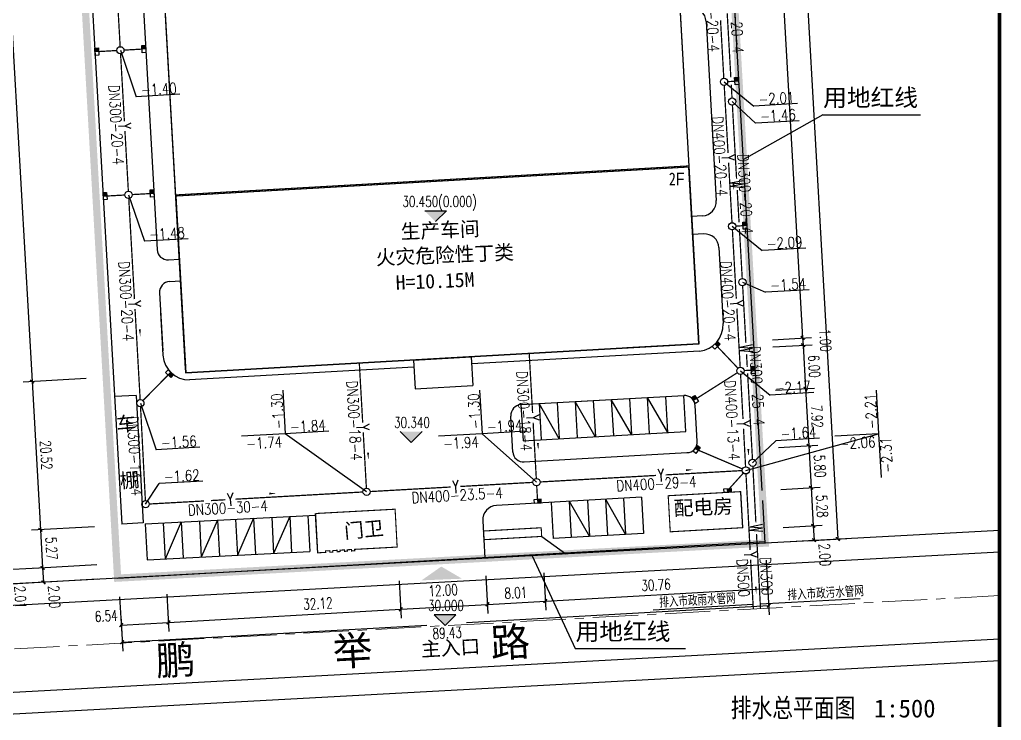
# Model space of a CAD drawing. Header units: millimetres. Extents: x 53009415 to 54059915, y 20499171 to 20796171.
# Drawn here: x 53709595 to 53845165, y 20547790 to 20644646 of the extents above; entities that cross this region are included whole.
import ezdxf

# ---------------------------------------------------------------- set-up
doc = ezdxf.new("R2010")
doc.units = ezdxf.units.MM
doc.header["$LTSCALE"] = 1000
doc.linetypes.add('CENTER', pattern=[2, 1.25, -0.25, 0.25, -0.25])
doc.linetypes.add('DASH', pattern=[0.35, 0.25, -0.1])
for name, color, linetype in [('0－指标', 7, 'Continuous'), ('B', 7, 'Continuous'), ('DIM_ELEV', 3, 'Continuous'), ('DIM_SYMB', 3, 'Continuous'), ('DIM_雨水', 3, 'Continuous'), ('KZD', 1, 'Continuous'), ('PIPE-污水', 2, 'Continuous'), ('PIPE-雨水', 4, 'Continuous'), ('PUB_DIM', 3, 'Continuous'), ('PUB_TEXT', 7, 'Continuous'), ('RD-侧石线', 5, 'Continuous'), ('ROAD', 2, 'Continuous'), ('TEXT_污水', 7, 'Continuous'), ('TEXT_雨水', 7, 'Continuous'), ('TWT_TEXT', 7, 'Continuous'), ('TWT_雨水口', 4, 'Continuous'), ('WELL_污水', 2, 'Continuous'), ('WELL_雨水', 4, 'Continuous'), ('建筑', 41, 'Continuous'), ('玻璃', 4, 'Continuous')]:
    doc.layers.add(name, color=color, linetype=linetype)
for name, color, linetype, lineweight in [('AXIS', 2, 'CENTER', 0), ('PUB_TITLE', 7, 'Continuous', 20), ('已设计道路边线', 4, 'Continuous', 50)]:
    doc.layers.add(name, color=color, linetype=linetype, lineweight=lineweight)
doc.styles.add('-黑体', font='simhei.ttf', dxfattribs={"width": 0.8})
doc.styles.add('_HZTXT', font='txt.shx', dxfattribs={"width": 0.8, "bigfont": 'hztxt.shx'})
doc.styles.add('_TCH_DIM', font='SIMPLEX', dxfattribs={"bigfont": 'GBCBIG'})
doc.styles.add('_TCH_DIM_T3', font='SIMPLEX', dxfattribs={"width": 0.705882, "bigfont": 'GBCBIG'})
doc.styles.add('_TWT_PIPETEXT', font='SIMPLEX', dxfattribs={"width": 0.8, "height": 3.5, "bigfont": 'HZTXT'})
doc.styles.add('黑体', font='simhei.ttf')
doc.dimstyles.new('_TCH_ARCH&&500', dxfattribs={"dimtxt": 1487.5, "dimasz": 500, "dimexe": 1250, "dimexo": 1500, "dimgap": 631.25, "dimtad": 1, "dimlfac": 0.001, "dimzin": 0, "dimdsep": 46, "dimtxsty": '_TCH_DIM_T3', "dimblk": 'ARCHTICK', "dimcen": 0.09, "dimclrt": 7, "dimazin": 2, "dimtfac": 1, "dimtix": 1, "dimtmove": 2, "dimatfit": 3, "dimfxl": 0, "dimtolj": 1, "dimtzin": 0, "dimarcsym": 0})

# ---------------------------------------------------------------- blocks, each defined once
blk = doc.blocks.new('_ArchTick')
at = {"color": 0, "linetype": 'ByBlock', "const_width": 0.4}
blk.add_lwpolyline([(-0.5, -0.5), (0.5, 0.5)], dxfattribs=at)
blk = doc.blocks.new('*D17')
at = {"layer": 'Defpoints', "color": 0, "transparency": 16777216}
for p in [(53812748, 20568767), (53723464, 20563713), (53813038, 20563643)]:
    blk.add_point(p, dxfattribs=at)
at = {"layer": 'PUB_DIM', "color": 0, "lineweight": -2, "transparency": 16777216}
for p, q in [((53812833, 20567269), (53813109, 20562395)), ((53813038, 20563643), (53771294, 20561280)), ((53723549, 20562215), (53723825, 20557341)), ((53723754, 20558589), (53765840, 20560971))]:
    blk.add_line(p, q, dxfattribs=at)
at = {"layer": 'PUB_DIM', "color": 0, "lineweight": -2, "transparency": 16777216, "xscale": 500, "yscale": 500, "zscale": 500}
for p, rotation in [((53813038, 20563643), 3.23970016386196), ((53723754, 20558589), 183.239700163862)]:
    blk.add_blockref('_ArchTick', p, dxfattribs=dict(at, rotation=rotation))
at = {"layer": 'PUB_DIM', "color": 7, "transparency": 16777216, "insert": (53768638, 20559873), "char_height": 1487.5, "attachment_point": 5, "rotation": 3.2397, "style": '_TCH_DIM_T3'}
blk.add_mtext('\\A1;89.43', dxfattribs=at)
blk = doc.blocks.new('*D18')
at = {"layer": 'Defpoints', "color": 0, "transparency": 16777216}
for p in [(53723313, 20566381), (53729839, 20566750), (53730145, 20561332)]:
    blk.add_point(p, dxfattribs=at)
at = {"layer": 'PUB_DIM', "color": 0, "lineweight": -2, "transparency": 16777216}
for p, q in [((53723398, 20564883), (53723691, 20559715)), ((53729923, 20565253), (53730216, 20560084)), ((53723620, 20560963), (53730145, 20561332))]:
    blk.add_line(p, q, dxfattribs=at)
at = {"layer": 'PUB_DIM', "color": 0, "lineweight": -2, "transparency": 16777216, "xscale": 500, "yscale": 500, "zscale": 500}
for p, rotation in [((53723620, 20560963), 183.239700163843), ((53730145, 20561332), 3.239700163842966)]:
    blk.add_blockref('_ArchTick', p, dxfattribs=dict(at, rotation=rotation))
at = {"layer": 'PUB_DIM', "color": 7, "transparency": 16777216, "insert": (53721545, 20562223), "char_height": 1487.5, "attachment_point": 5, "rotation": 3.2397, "style": '_TCH_DIM_T3'}
blk.add_mtext('\\A1;6.54', dxfattribs=at)
blk = doc.blocks.new('*D19')
at = {"layer": 'Defpoints', "color": 0, "transparency": 16777216}
for p in [(53761908, 20568565), (53729839, 20566750), (53762214, 20563148)]:
    blk.add_point(p, dxfattribs=at)
at = {"layer": 'PUB_DIM', "color": 0, "lineweight": -2, "transparency": 16777216}
for p, q in [((53761992, 20567068), (53762285, 20561900)), ((53729923, 20565253), (53730216, 20560084)), ((53730145, 20561332), (53762214, 20563148))]:
    blk.add_line(p, q, dxfattribs=at)
at = {"layer": 'PUB_DIM', "color": 0, "lineweight": -2, "transparency": 16777216, "xscale": 500, "yscale": 500, "zscale": 500}
for p, rotation in [((53762214, 20563148), 3.239700163851681), ((53730145, 20561332), 183.2397001638517)]:
    blk.add_blockref('_ArchTick', p, dxfattribs=dict(at, rotation=rotation))
at = {"layer": 'PUB_DIM', "color": 7, "transparency": 16777216, "insert": (53750789, 20563936), "char_height": 1487.5, "attachment_point": 5, "rotation": 3.2397, "style": '_TCH_DIM_T3'}
blk.add_mtext('\\A1;32.12', dxfattribs=at)
blk = doc.blocks.new('*D20')
at = {"layer": 'Defpoints', "color": 0, "transparency": 16777216}
for p in [(53773891, 20569244), (53761908, 20568565), (53774198, 20563826)]:
    blk.add_point(p, dxfattribs=at)
at = {"layer": 'PUB_DIM', "color": 0, "lineweight": -2, "transparency": 16777216}
for p, q in [((53773976, 20567746), (53774269, 20562578)), ((53761992, 20567068), (53762285, 20561900)), ((53762214, 20563148), (53774198, 20563826))]:
    blk.add_line(p, q, dxfattribs=at)
at = {"layer": 'PUB_DIM', "color": 0, "lineweight": -2, "transparency": 16777216, "xscale": 500, "yscale": 500, "zscale": 500}
for p, rotation in [((53762214, 20563148), 183.2397001638552), ((53774198, 20563826), 3.239700163855153)]:
    blk.add_blockref('_ArchTick', p, dxfattribs=dict(at, rotation=rotation))
at = {"layer": 'PUB_DIM', "color": 7, "transparency": 16777216, "insert": (53768077, 20565767), "char_height": 1487.5, "attachment_point": 5, "rotation": 3.2397, "style": '_TCH_DIM_T3'}
blk.add_mtext('\\A1;12.00', dxfattribs=at)
blk = doc.blocks.new('*D21')
at = {"layer": 'Defpoints', "color": 0, "transparency": 16777216}
for p in [(53773891, 20569244), (53781886, 20569696), (53782193, 20564279)]:
    blk.add_point(p, dxfattribs=at)
at = {"layer": 'PUB_DIM', "color": 0, "lineweight": -2, "transparency": 16777216}
for p, q in [((53773976, 20567746), (53774269, 20562578)), ((53781971, 20568199), (53782264, 20563031)), ((53774198, 20563826), (53782193, 20564279))]:
    blk.add_line(p, q, dxfattribs=at)
at = {"layer": 'PUB_DIM', "color": 0, "lineweight": -2, "transparency": 16777216, "xscale": 500, "yscale": 500, "zscale": 500}
for p, rotation in [((53774198, 20563826), 183.2397001638425), ((53782193, 20564279), 3.23970016384252)]:
    blk.add_blockref('_ArchTick', p, dxfattribs=dict(at, rotation=rotation))
at = {"layer": 'PUB_DIM', "color": 7, "transparency": 16777216, "insert": (53778118, 20565425), "char_height": 1487.5, "attachment_point": 5, "rotation": 3.2397, "style": '_TCH_DIM_T3'}
blk.add_mtext('\\A1;8.01', dxfattribs=at)
blk = doc.blocks.new('*D22')
at = {"layer": 'Defpoints', "color": 0, "transparency": 16777216}
for p in [(53812597, 20571435), (53781886, 20569696), (53812904, 20566017)]:
    blk.add_point(p, dxfattribs=at)
at = {"layer": 'PUB_DIM', "color": 0, "lineweight": -2, "transparency": 16777216}
for p, q in [((53812682, 20569937), (53812974, 20564769)), ((53781971, 20568199), (53782264, 20563031)), ((53782193, 20564279), (53812904, 20566017))]:
    blk.add_line(p, q, dxfattribs=at)
at = {"layer": 'PUB_DIM', "color": 0, "lineweight": -2, "transparency": 16777216, "xscale": 500, "yscale": 500, "zscale": 500}
for p, rotation in [((53812904, 20566017), 3.23970016384981), ((53782193, 20564279), 183.2397001638498)]:
    blk.add_blockref('_ArchTick', p, dxfattribs=dict(at, rotation=rotation))
at = {"layer": 'PUB_DIM', "color": 7, "transparency": 16777216, "insert": (53797471, 20566521), "char_height": 1487.5, "attachment_point": 5, "rotation": 3.2397, "style": '_TCH_DIM_T3'}
blk.add_mtext('\\A1;30.76', dxfattribs=at)
blk = doc.blocks.new('*D23')
at = {"layer": 'Defpoints', "color": 0, "transparency": 16777216}
for p in [(53813530, 20574363), (53813643, 20572369), (53819303, 20572690)]:
    blk.add_point(p, dxfattribs=at)
at = {"layer": 'PUB_DIM', "color": 0, "lineweight": -2, "transparency": 16777216}
for p, q in [((53815027, 20574448), (53820438, 20574754)), ((53819190, 20574683), (53819303, 20572690)), ((53815140, 20572454), (53820551, 20572761))]:
    blk.add_line(p, q, dxfattribs=at)
at = {"layer": 'PUB_DIM', "color": 0, "lineweight": -2, "transparency": 16777216, "xscale": 500, "yscale": 500, "zscale": 500}
for p, rotation in [((53819190, 20574683), 93.24025854259537), ((53819303, 20572690), 273.2402585425954)]:
    blk.add_blockref('_ArchTick', p, dxfattribs=dict(at, rotation=rotation))
at = {"layer": 'PUB_DIM', "color": 7, "transparency": 16777216, "insert": (53820794, 20570671), "char_height": 1487.5, "attachment_point": 5, "rotation": 273.24026, "style": '_TCH_DIM_T3'}
blk.add_mtext('\\A1;2.00', dxfattribs=at)
blk = doc.blocks.new('*D24')
at = {"layer": 'Defpoints', "color": 0, "transparency": 16777216}
for p in [(53813231, 20579637), (53813530, 20574363), (53819190, 20574683)]:
    blk.add_point(p, dxfattribs=at)
at = {"layer": 'PUB_DIM', "color": 0, "lineweight": -2, "transparency": 16777216}
for p, q in [((53814729, 20579722), (53820139, 20580028)), ((53818891, 20579957), (53819190, 20574683)), ((53815027, 20574448), (53820438, 20574754))]:
    blk.add_line(p, q, dxfattribs=at)
at = {"layer": 'PUB_DIM', "color": 0, "lineweight": -2, "transparency": 16777216, "xscale": 500, "yscale": 500, "zscale": 500}
for p, rotation in [((53818891, 20579957), 93.24025854260911), ((53819190, 20574683), 273.2402585426091)]:
    blk.add_blockref('_ArchTick', p, dxfattribs=dict(at, rotation=rotation))
at = {"layer": 'PUB_DIM', "color": 7, "transparency": 16777216, "insert": (53820413, 20577398), "char_height": 1487.5, "attachment_point": 5, "rotation": 273.24026, "style": '_TCH_DIM_T3'}
blk.add_mtext('\\A1;5.28', dxfattribs=at)
blk = doc.blocks.new('*D25')
at = {"layer": 'Defpoints', "color": 0, "transparency": 16777216}
for p in [(53812903, 20585428), (53813231, 20579637), (53818891, 20579957)]:
    blk.add_point(p, dxfattribs=at)
at = {"layer": 'PUB_DIM', "color": 0, "lineweight": -2, "transparency": 16777216}
for p, q in [((53814401, 20585513), (53819811, 20585819)), ((53818563, 20585748), (53818891, 20579957)), ((53814729, 20579722), (53820139, 20580028))]:
    blk.add_line(p, q, dxfattribs=at)
at = {"layer": 'PUB_DIM', "color": 0, "lineweight": -2, "transparency": 16777216, "xscale": 500, "yscale": 500, "zscale": 500}
for p, rotation in [((53818563, 20585748), 93.24025854260641), ((53818891, 20579957), 273.2402585426064)]:
    blk.add_blockref('_ArchTick', p, dxfattribs=dict(at, rotation=rotation))
at = {"layer": 'PUB_DIM', "color": 7, "transparency": 16777216, "insert": (53820100, 20582931), "char_height": 1487.5, "attachment_point": 5, "rotation": 273.24026, "style": '_TCH_DIM_T3'}
blk.add_mtext('\\A1;5.80', dxfattribs=at)
blk = doc.blocks.new('*D26')
at = {"layer": 'Defpoints', "color": 0, "transparency": 16777216}
for p in [(53812456, 20593335), (53812903, 20585428), (53818563, 20585748)]:
    blk.add_point(p, dxfattribs=at)
at = {"layer": 'PUB_DIM', "color": 0, "lineweight": -2, "transparency": 16777216}
for p, q in [((53813953, 20593419), (53819364, 20593726)), ((53818116, 20593655), (53818563, 20585748)), ((53814401, 20585513), (53819811, 20585819))]:
    blk.add_line(p, q, dxfattribs=at)
at = {"layer": 'PUB_DIM', "color": 0, "lineweight": -2, "transparency": 16777216, "xscale": 500, "yscale": 500, "zscale": 500}
for p, rotation in [((53818116, 20593655), 93.24025854260513), ((53818563, 20585748), 273.2402585426051)]:
    blk.add_blockref('_ArchTick', p, dxfattribs=dict(at, rotation=rotation))
at = {"layer": 'PUB_DIM', "color": 7, "transparency": 16777216, "insert": (53819712, 20589779), "char_height": 1487.5, "attachment_point": 5, "rotation": 273.24026, "style": '_TCH_DIM_T3'}
blk.add_mtext('\\A1;7.92', dxfattribs=at)
blk = doc.blocks.new('*D27')
at = {"layer": 'Defpoints', "color": 0, "transparency": 16777216}
for p in [(53812117, 20599322), (53812456, 20593335), (53818116, 20593655)]:
    blk.add_point(p, dxfattribs=at)
at = {"layer": 'PUB_DIM', "color": 0, "lineweight": -2, "transparency": 16777216}
for p, q in [((53813614, 20599407), (53819025, 20599713)), ((53817777, 20599642), (53818116, 20593655)), ((53813953, 20593419), (53819364, 20593726))]:
    blk.add_line(p, q, dxfattribs=at)
at = {"layer": 'PUB_DIM', "color": 0, "lineweight": -2, "transparency": 16777216, "xscale": 500, "yscale": 500, "zscale": 500}
for p, rotation in [((53817777, 20599642), 93.24025854257326), ((53818116, 20593655), 273.2402585425733)]:
    blk.add_blockref('_ArchTick', p, dxfattribs=dict(at, rotation=rotation))
at = {"layer": 'PUB_DIM', "color": 7, "transparency": 16777216, "insert": (53819319, 20596726), "char_height": 1487.5, "attachment_point": 5, "rotation": 273.24026, "style": '_TCH_DIM_T3'}
blk.add_mtext('\\A1;6.00', dxfattribs=at)
blk = doc.blocks.new('*D28')
at = {"layer": 'Defpoints', "color": 0, "transparency": 16777216}
for p in [(53812060, 20600320), (53812117, 20599322), (53817777, 20599642)]:
    blk.add_point(p, dxfattribs=at)
at = {"layer": 'PUB_DIM', "color": 0, "lineweight": -2, "transparency": 16777216}
for p, q in [((53813558, 20600405), (53818968, 20600711)), ((53817720, 20600641), (53817692, 20601140)), ((53817720, 20600641), (53817777, 20599642)), ((53813614, 20599407), (53819025, 20599713)), ((53817777, 20599642), (53817805, 20599143))]:
    blk.add_line(p, q, dxfattribs=at)
at = {"layer": 'PUB_DIM', "color": 0, "lineweight": -2, "transparency": 16777216, "xscale": 500, "yscale": 500, "zscale": 500}
for p, rotation in [((53817720, 20600641), 273.2402585426219), ((53817777, 20599642), 93.24025854262186)]:
    blk.add_blockref('_ArchTick', p, dxfattribs=dict(at, rotation=rotation))
at = {"layer": 'PUB_DIM', "color": 7, "transparency": 16777216, "insert": (53820869, 20600318), "char_height": 1487.5, "attachment_point": 5, "rotation": 273.24026, "style": '_TCH_DIM_T3'}
blk.add_mtext('\\A1;1.00', dxfattribs=at)
blk = doc.blocks.new('*D29')
at = {"layer": 'Defpoints', "color": 0, "transparency": 16777216}
for p in [(53804131, 20740376), (53812060, 20600320), (53817720, 20600641)]:
    blk.add_point(p, dxfattribs=at)
at = {"layer": 'PUB_DIM', "color": 0, "lineweight": -2, "transparency": 16777216}
for p, q in [((53805629, 20740461), (53811039, 20740767)), ((53809791, 20740696), (53817720, 20600641)), ((53813558, 20600405), (53818968, 20600711))]:
    blk.add_line(p, q, dxfattribs=at)
at = {"layer": 'PUB_DIM', "color": 0, "lineweight": -2, "transparency": 16777216, "xscale": 500, "yscale": 500, "zscale": 500}
for p, rotation in [((53809791, 20740696), 93.2402585425965), ((53817720, 20600641), 273.2402585425965)]:
    blk.add_blockref('_ArchTick', p, dxfattribs=dict(at, rotation=rotation))
at = {"layer": 'PUB_DIM', "color": 7, "transparency": 16777216, "insert": (53815129, 20670746), "char_height": 1487.5, "attachment_point": 5, "rotation": 273.24026, "style": '_TCH_DIM_T3'}
blk.add_mtext('\\A1;140.28', dxfattribs=at)
blk = doc.blocks.new('*D40')
at = {"layer": 'Defpoints', "color": 0, "transparency": 16777216}
for p in [(53712355, 20735181), (53711314, 20594618), (53720283, 20595125)]:
    blk.add_point(p, dxfattribs=at)
at = {"layer": 'PUB_DIM', "color": 0, "lineweight": -2, "transparency": 16777216}
for p, q in [((53710858, 20735096), (53702138, 20734603)), ((53703386, 20734673), (53711314, 20594618)), ((53718786, 20595040), (53710066, 20594547))]:
    blk.add_line(p, q, dxfattribs=at)
at = {"layer": 'PUB_DIM', "color": 0, "lineweight": -2, "transparency": 16777216, "xscale": 500, "yscale": 500, "zscale": 500}
for p, rotation in [((53703386, 20734673), 93.23975521763379), ((53711314, 20594618), 273.2397552176338)]:
    blk.add_blockref('_ArchTick', p, dxfattribs=dict(at, rotation=rotation))
at = {"layer": 'PUB_DIM', "color": 7, "transparency": 16777216, "insert": (53708723, 20664723), "char_height": 1487.5, "attachment_point": 5, "rotation": 273.23976, "style": '_TCH_DIM_T3'}
blk.add_mtext('\\A1;140.28', dxfattribs=at)
blk = doc.blocks.new('*D41')
at = {"layer": 'Defpoints', "color": 0, "transparency": 16777216}
for p in [(53720283, 20595125), (53721443, 20574642), (53712474, 20574135)]:
    blk.add_point(p, dxfattribs=at)
at = {"layer": 'PUB_DIM', "color": 0, "lineweight": -2, "transparency": 16777216}
for p, q in [((53718786, 20595040), (53710066, 20594547)), ((53711314, 20594618), (53712474, 20574135)), ((53719945, 20574557), (53711226, 20574064))]:
    blk.add_line(p, q, dxfattribs=at)
at = {"layer": 'PUB_DIM', "color": 0, "lineweight": -2, "transparency": 16777216, "xscale": 500, "yscale": 500, "zscale": 500}
for p, rotation in [((53711314, 20594618), 93.23975521762621), ((53712474, 20574135), 273.2397552176262)]:
    blk.add_blockref('_ArchTick', p, dxfattribs=dict(at, rotation=rotation))
at = {"layer": 'PUB_DIM', "color": 7, "transparency": 16777216, "insert": (53713267, 20584454), "char_height": 1487.5, "attachment_point": 5, "rotation": 273.23976, "style": '_TCH_DIM_T3'}
blk.add_mtext('\\A1;20.52', dxfattribs=at)
blk = doc.blocks.new('*D42')
at = {"layer": 'Defpoints', "color": 0, "transparency": 16777216}
for p in [(53721443, 20574642), (53712772, 20568870), (53721741, 20569377)]:
    blk.add_point(p, dxfattribs=at)
at = {"layer": 'PUB_DIM', "color": 0, "lineweight": -2, "transparency": 16777216}
for p, q in [((53719945, 20574557), (53711226, 20574064)), ((53712474, 20574135), (53712772, 20568870)), ((53720243, 20569293), (53711524, 20568799))]:
    blk.add_line(p, q, dxfattribs=at)
at = {"layer": 'PUB_DIM', "color": 0, "lineweight": -2, "transparency": 16777216, "xscale": 500, "yscale": 500, "zscale": 500}
for p, rotation in [((53712474, 20574135), 93.23975521766373), ((53712772, 20568870), 273.2397552176637)]:
    blk.add_blockref('_ArchTick', p, dxfattribs=dict(at, rotation=rotation))
at = {"layer": 'PUB_DIM', "color": 7, "transparency": 16777216, "insert": (53713996, 20571580), "char_height": 1487.5, "attachment_point": 5, "rotation": 273.23976, "style": '_TCH_DIM_T3'}
blk.add_mtext('\\A1;5.27', dxfattribs=at)
blk = doc.blocks.new('*D43')
at = {"layer": 'Defpoints', "color": 0, "transparency": 16777216}
for p in [(53721741, 20569377), (53712885, 20566873), (53721854, 20567380)]:
    blk.add_point(p, dxfattribs=at)
at = {"layer": 'PUB_DIM', "color": 0, "lineweight": -2, "transparency": 16777216}
for p, q in [((53720243, 20569293), (53711524, 20568799)), ((53712772, 20568870), (53712885, 20566873)), ((53720356, 20567296), (53711637, 20566802))]:
    blk.add_line(p, q, dxfattribs=at)
at = {"layer": 'PUB_DIM', "color": 0, "lineweight": -2, "transparency": 16777216, "xscale": 500, "yscale": 500, "zscale": 500}
for p, rotation in [((53712772, 20568870), 93.23975521759658), ((53712885, 20566873), 273.2397552175966)]:
    blk.add_blockref('_ArchTick', p, dxfattribs=dict(at, rotation=rotation))
at = {"layer": 'PUB_DIM', "color": 7, "transparency": 16777216, "insert": (53714376, 20564854), "char_height": 1487.5, "attachment_point": 5, "rotation": 273.23976, "style": '_TCH_DIM_T3'}
blk.add_mtext('\\A1;2.00', dxfattribs=at)
blk = doc.blocks.new('*D44')
at = {"layer": 'Defpoints', "color": 0, "transparency": 16777216}
for p in [(53807046, 20747293), (53822580, 20572860), (53816938, 20572541)]:
    blk.add_point(p, dxfattribs=at)
at = {"layer": 'PUB_DIM', "color": 0, "lineweight": -2, "transparency": 16777216}
for p, q in [((53808544, 20747377), (53813937, 20747683)), ((53812689, 20747612), (53822580, 20572860)), ((53818436, 20572626), (53823828, 20572931))]:
    blk.add_line(p, q, dxfattribs=at)
at = {"layer": 'PUB_DIM', "color": 0, "lineweight": -2, "transparency": 16777216, "xscale": 500, "yscale": 500, "zscale": 500}
for p, rotation in [((53812689, 20747612), 93.2397001638341), ((53822580, 20572860), 273.2397001638341)]:
    blk.add_blockref('_ArchTick', p, dxfattribs=dict(at, rotation=rotation))
at = {"layer": 'PUB_DIM', "color": 7, "transparency": 16777216, "insert": (53819007, 20660314), "char_height": 1487.5, "attachment_point": 5, "rotation": 273.2397, "style": '_TCH_DIM_T3'}
blk.add_mtext('\\A1;175.03', dxfattribs=at)
blk = doc.blocks.new('*D45')
at = {"layer": 'Defpoints', "color": 0, "transparency": 16777216}
for p in [(53703942, 20741564), (53713714, 20568923), (53708114, 20568606)]:
    blk.add_point(p, dxfattribs=at)
at = {"layer": 'PUB_DIM', "color": 0, "lineweight": -2, "transparency": 16777216}
for p, q in [((53702444, 20741479), (53697094, 20741176)), ((53698342, 20741247), (53708114, 20568606)), ((53712216, 20568838), (53706866, 20568535))]:
    blk.add_line(p, q, dxfattribs=at)
at = {"layer": 'PUB_DIM', "color": 0, "lineweight": -2, "transparency": 16777216, "xscale": 500, "yscale": 500, "zscale": 500}
for p, rotation in [((53698342, 20741247), 93.239755217612), ((53708114, 20568606), 273.239755217612)]:
    blk.add_blockref('_ArchTick', p, dxfattribs=dict(at, rotation=rotation))
at = {"layer": 'PUB_DIM', "color": 7, "transparency": 16777216, "insert": (53704601, 20655004), "char_height": 1487.5, "attachment_point": 5, "rotation": 273.23976, "style": '_TCH_DIM_T3'}
blk.add_mtext('\\A1;172.92', dxfattribs=at)
blk = doc.blocks.new('*D46')
at = {"layer": 'Defpoints', "color": 0, "transparency": 16777216}
for p in [(53713714, 20568923), (53708227, 20566604), (53713827, 20566921)]:
    blk.add_point(p, dxfattribs=at)
at = {"layer": 'PUB_DIM', "color": 0, "lineweight": -2, "transparency": 16777216}
for p, q in [((53712216, 20568838), (53706866, 20568535)), ((53708114, 20568606), (53708227, 20566604)), ((53712330, 20566836), (53706979, 20566533))]:
    blk.add_line(p, q, dxfattribs=at)
at = {"layer": 'PUB_DIM', "color": 0, "lineweight": -2, "transparency": 16777216, "xscale": 500, "yscale": 500, "zscale": 500}
for p, rotation in [((53708114, 20568606), 93.23975521770568), ((53708227, 20566604), 273.2397552177056)]:
    blk.add_blockref('_ArchTick', p, dxfattribs=dict(at, rotation=rotation))
at = {"layer": 'PUB_DIM', "color": 7, "transparency": 16777216, "insert": (53709706, 20564810), "char_height": 1487.5, "attachment_point": 5, "rotation": 273.23976, "style": '_TCH_DIM_T3'}
blk.add_mtext('\\A1;2.01', dxfattribs=at)
blk = doc.blocks.new('$TwtSys$00000187')
blk.add_circle((0, 0, 0), 0.5)
blk = doc.blocks.new('$TwtSys$00000424')
for p, q in [((-500, 250), (500, 250)), ((-500, -250), (-500, 250)), ((0, -250), (0, 250)), ((500, 250), (500, -250)), ((500, -250), (-500, -250))]:
    blk.add_line(p, q)
blk.add_solid([(0, 250), (500, 250), (0, -250), (500, -250)])

msp = doc.modelspace()

# ---------------------------------------------------------------- hatches: boundary and pattern name
at = {"layer": 'DIM_ELEV'}
for points in [[(53767030.712, 20616727.144), (53765530.712, 20618227.144), (53768530.712, 20618227.144)], [(53763666.709, 20586197.003), (53765166.709, 20587697.003), (53762166.709, 20587697.003)], [(53768353.318, 20560887.149), (53769853.318, 20562387.149), (53766853.318, 20562387.149)]]:
    msp.add_hatch(color=256, dxfattribs=at).paths.add_polyline_path(points)
at = {"layer": '玻璃'}
msp.add_hatch(color=256, dxfattribs=at).paths.add_polyline_path([(53765092.42, 20567142.864), (53770696.844, 20567369.624), (53767821.943, 20569052.763)])

# ---------------------------------------------------------------- linework, layer by layer
for p, q in [((53723505.917, 20640400.626), (53725694.382, 20633981.807)), ((53806865.373, 20636043.671), (53810982.923, 20632694.649)), ((53731724.205, 20634323.124), (53725694.382, 20633981.807)), ((53807996.432, 20633317.07), (53811202.377, 20630326.986)), ((53817012.747, 20633035.965), (53810982.923, 20632694.649)), ((53820500.281, 20631502.919), (53809546.131, 20625331.357)), ((53820500.281, 20631502.919), (53834010.149, 20631502.919)), ((53817232.2, 20630668.302), (53811202.377, 20630326.986)), ((53724636.202, 20620432.59), (53726824.667, 20614013.771)), ((53807995.658, 20616075.635), (53812113.209, 20612726.613)), ((53732854.49, 20614355.088), (53726824.667, 20614013.771)), ((53818143.032, 20613067.93), (53812113.209, 20612726.613)), ((53809409.289, 20608357.025), (53812615.233, 20606966.941)), ((53818645.057, 20607308.258), (53812615.233, 20606966.941)), ((53803407.025, 20599830.437), (53803124.905, 20604814.468)), ((53803407.025, 20599830.437), (53793423.007, 20599265.294)), ((53763980.138, 20597598.689), (53771967.353, 20598050.803)), ((53763980.138, 20597598.689), (53764206.195, 20593605.081)), ((53771967.353, 20598050.803), (53772193.41, 20594057.196)), ((53809125.944, 20596107.599), (53813243.494, 20592758.577)), ((53745938.683, 20593429.823), (53746280, 20587400)), ((53764206.195, 20593605.081), (53772193.41, 20594057.196)), ((53773108.683, 20593429.823), (53773450, 20587400)), ((53827878.683, 20593429.823), (53828220, 20587400)), ((53819273.317, 20593099.894), (53813243.494, 20592758.577)), ((53726266.959, 20591623.038), (53728455.424, 20585204.22)), ((53752309.823, 20587741.317), (53746280, 20587400)), ((53779479.823, 20587741.317), (53773450, 20587400)), ((53746280, 20587400), (53740250.177, 20587058.683)), ((53757508.991, 20579387.454), (53746280, 20587400)), ((53773450, 20587400), (53767420.177, 20587058.683)), ((53780971.43, 20580715.539), (53773450, 20587400)), ((53809870.826, 20582344.78), (53828220, 20587400)), ((53810815.362, 20583396.613), (53814021.306, 20586446.529)), ((53820051.129, 20586787.846), (53814021.306, 20586446.529)), ((53828220, 20587400), (53822190.177, 20587058.683)), ((53828220, 20587400), (53828561.317, 20581370.177)), ((53734485.248, 20585545.536), (53728455.424, 20585204.22)), ((53726987.471, 20577670.872), (53728860, 20580520)), ((53734889.823, 20580861.317), (53728860, 20580520)), ((53812548.342, 20572292.28), (53812216.081, 20578162.239)), ((53723127.918, 20567452.595), (53812535.825, 20572513.42)), ((53780376.469, 20570551.048), (53786312.238, 20557714.127)), ((53786312.238, 20557714.127), (53801531.106, 20557714.127))]:
    msp.add_line(p, q)
at = {"const_width": 150, "flags": 128}
msp.add_lwpolyline([(53800816.18, 20689837.868), (53798320.176, 20689696.582), (53795479.203, 20739886.24), (53724612.644, 20735874.858), (53732540.466, 20595819.054), (53803407.025, 20599830.437), (53798768.899, 20681769.272), (53801264.903, 20681910.558)], close=True, dxfattribs=at)
msp.add_lwpolyline([(53799156.899, 20578840.062), (53799439.019, 20573856.031), (53809423.037, 20574421.174), (53809140.917, 20579405.205), (53799156.899, 20578840.062)], dxfattribs=at)
at = {"layer": 'AXIS', "color": 4, "linetype": 'CENTER', "ltscale": 5}
msp.add_lwpolyline([(53844915.383, 20565030.903), (53644915.383, 20554206.341)], dxfattribs=at)
at = {"layer": 'DIM_ELEV'}
for p, q in [((53765530.712, 20618227.144), (53768530.712, 20618227.144)), ((53767030.712, 20616727.144), (53768530.712, 20618227.144)), ((53763666.709, 20586197.003), (53762166.709, 20587697.003)), ((53763666.709, 20586197.003), (53765166.709, 20587697.003)), ((53768353.318, 20560887.149), (53766853.318, 20562387.149)), ((53769853.318, 20562387.149), (53766853.318, 20562387.149)), ((53768353.318, 20560887.149), (53769853.318, 20562387.149))]:
    msp.add_line(p, q, dxfattribs=at)
at = {"layer": 'DIM_雨水'}
for points in [[(53807790.563, 20628546.255, 0, 0, 0), (53808214.42, 20621058.242, 0, 266.667, 0), (53808157.905, 20622056.644, 0, 0, 0)], [(53725821.121, 20608346.703, 0, 0, 0), (53726244.978, 20600858.689, 0, 266.667, 0), (53726188.464, 20601857.091, 0, 0, 0)], [(53780798.419, 20592619.39, 0, 0, 0), (53781222.276, 20585131.377, 0, 266.667, 0), (53781165.762, 20586129.779, 0, 0, 0)], [(53809853.538, 20591779.221, 0, 0, 0), (53810277.395, 20584291.208, 0, 266.667, 0), (53810220.881, 20585289.61, 0, 0, 0)], [(53757335.977, 20591291.305, 0, 0, 0), (53757759.834, 20583803.291, 0, 266.667, 0), (53757703.319, 20584801.693, 0, 0, 0)], [(53795133.714, 20582014.812, 0, 0, 0), (53802621.727, 20582438.669, 0, 266.667, 0), (53801623.326, 20582382.154, 0, 0, 0)], [(53737576.938, 20578760.006, 0, 0, 0), (53745064.951, 20579183.863, 0, 266.667, 0), (53744066.55, 20579127.349, 0, 0, 0)], [(53810889.684, 20572768.896, 0, 0, 0), (53811313.541, 20565280.883, 0, 266.667, 0), (53811257.026, 20566279.285, 0, 0, 0)]]:
    msp.add_lwpolyline(points, format="xyseb", dxfattribs=at)
at = {"layer": 'KZD', "const_width": 1000, "flags": 128}
msp.add_lwpolyline([(53812548.342, 20572292.28), (53802663.253, 20746928.864), (53713242.604, 20742090.165), (53723127.918, 20567452.595), (53812548.342, 20572292.28)], close=True, dxfattribs=at)
at = {"layer": 'PIPE-污水', "linetype": 'DASH', "ltscale": 5, "const_width": 175}
for points in [[(53807806.535, 20636671.874), (53807306.496, 20645505.736)], [(53807968.175, 20633816.271), (53807865.14, 20635636.527)], [(53808598.971, 20622672.402), (53808024.69, 20632817.869)], [(53808941.092, 20616628.365), (53808687.51, 20621108.239)], [(53809381.032, 20608856.226), (53808993.419, 20615703.941)], [(53809884.047, 20599969.777), (53809437.546, 20607857.824)], [(53810071.791, 20596653.017), (53809972.586, 20598405.615)], [(53810793.89, 20583896.152), (53810122.007, 20595765.881)], [(53810848.997, 20582897.746), (53811264.77, 20575167.493)], [(53811351.776, 20573549.831), (53811906.059, 20563244.345)]]:
    msp.add_lwpolyline(points, dxfattribs=at)
at = {"layer": 'PIPE-雨水', "linetype": 'DASH', "ltscale": 5, "const_width": 175}
for points in [[(53723021.556, 20648957.529), (53723477.66, 20640899.827)], [(53806837.116, 20636542.872), (53806383.515, 20644556.343)], [(53726501.122, 20640570.169), (53724005.118, 20640428.883)], [(53720510.712, 20640231.083), (53723006.716, 20640372.369)], [(53723534.174, 20639901.425), (53724060.581, 20630601.735)], [(53807421.894, 20626211.961), (53806893.63, 20635544.47)], [(53808362.976, 20636128.442), (53807364.574, 20636071.928)], [(53724137.063, 20629250.564), (53724607.945, 20620931.791)], [(53807967.401, 20616574.836), (53807498.377, 20624860.791)], [(53721640.997, 20620263.047), (53724137.002, 20620404.333)], [(53727631.408, 20620602.133), (53725135.403, 20620460.847)], [(53724664.46, 20619933.389), (53725452.453, 20606012.408)], [(53809493.261, 20616160.406), (53808494.859, 20616103.892)], [(53808562.173, 20606067.382), (53808023.915, 20615576.434)], [(53725528.936, 20604661.238), (53726238.702, 20592122.239)], [(53809097.687, 20596606.8), (53808638.655, 20604716.212)], [(53779964.551, 20598503.482), (53780429.751, 20590285.096)], [(53805952.214, 20599456.993), (53808782.036, 20596470.542)], [(53756502.109, 20597175.397), (53756967.308, 20588957.011)], [(53803082.642, 20592276.756), (53808703.642, 20595839.903)], [(53810623.546, 20596192.371), (53809625.145, 20596135.856)], [(53730110.994, 20595542.081), (53726617.08, 20591979.991)], [(53809152.966, 20595608.33), (53809486.541, 20589445.019)], [(53726292.746, 20591123.704), (53726961.684, 20578170.207)], [(53780506.233, 20588933.926), (53780943.176, 20581214.74)], [(53809559.68, 20588093.664), (53809843.804, 20582844.05)], [(53757043.791, 20587605.84), (53757480.733, 20579886.655)], [(53803326.429, 20585132.332), (53809410.817, 20582540.719)], [(53798819.229, 20581721.732), (53809371.619, 20582316.637)], [(53781470.634, 20580743.797), (53787242.858, 20581070.532)], [(53781470.64, 20580743.683), (53797468.041, 20581645.557)], [(53807598.047, 20579818.67), (53809536.402, 20581973.08)], [(53809897.848, 20581845.511), (53810465.548, 20571356.408)], [(53758008.192, 20579415.711), (53769108.249, 20580044.027)], [(53770459.419, 20580120.51), (53780472.232, 20580687.282)], [(53781107.079, 20578319.156), (53780999.69, 20580216.339)], [(53738010.357, 20578283.739), (53736031.595, 20578171.732)], [(53757009.79, 20579359.197), (53739361.527, 20578360.222)], [(53735068.257, 20578117.202), (53727486.805, 20577696.659)], [(53810538.687, 20570005.052), (53810907.52, 20563190.302)]]:
    msp.add_lwpolyline(points, dxfattribs=at)
at = {"layer": 'PUB_TEXT'}
for p, q in [((53803407.025, 20599830.437), (53802023.556, 20624271.313)), ((53731156.997, 20620259.93), (53732540.466, 20595819.054)), ((53732540.466, 20595819.054), (53803407.025, 20599830.437))]:
    msp.add_line(p, q, dxfattribs=at)
msp.add_lwpolyline([(53798768.899, 20681769.272), (53803407.025, 20599830.437), (53732540.466, 20595819.054), (53724612.644, 20735874.858), (53795479.203, 20739886.24), (53798320.176, 20689696.582), (53800816.18, 20689837.868)], dxfattribs=at)
at = {"layer": 'PUB_TEXT', "const_width": 150}
for points in [[(53802014.513, 20624431.057), (53731147.954, 20620419.674)], [(53802023.556, 20624271.313), (53731156.997, 20620259.93)]]:
    msp.add_lwpolyline(points, dxfattribs=at)
at = {"layer": 'PUB_TITLE', "const_width": 500}
msp.add_lwpolyline([(53644915.383, 20783670.783), (53644915.383, 20504170.783), (53844915.383, 20504170.783), (53844915.383, 20783670.783)], close=True, dxfattribs=at)
at = {"layer": 'RD-侧石线', "linetype": 'ByBlock', "flags": 128}
for points in [[(53844915.383, 20571039.684), (53644915.383, 20560215.123)], [(53844915.383, 20559022.121), (53644915.383, 20548197.56)]]:
    msp.add_lwpolyline(points, dxfattribs=at)
at = {"layer": 'ROAD'}
for p, q in [((53803263.817, 20735059.37, 0), (53812065.21, 20579570.732)), ((53714755.684, 20733054.192), (53723706.404, 20574927.497)), ((53723777.931, 20697526.395, 0), (53728570.341, 20612861.924)), ((53804389.323, 20644397.178), (53805790.877, 20619636.813)), ((53803907.102, 20617526.981), (53802410.113, 20617442.245)), ((53804048.388, 20615030.977), (53802551.399, 20614946.24)), ((53806158.22, 20613147.202), (53806753.88, 20602624.047)), ((53730152.715, 20611449.092), (53731650.931, 20611533.898)), ((53730322.258, 20608453.887), (53731820.474, 20608538.693)), ((53728909.426, 20606871.513), (53729363.801, 20598844.362)), ((53729053.63, 20604155.321), (53729368.841, 20598254.814)), ((53803462.925, 20598832), (53772023.867, 20597052.401)), ((53764036.653, 20596600.287), (53733067.309, 20594847.275)), ((53725693.325, 20592702.107), (53722709.836, 20592533.227)), ((53725693.325, 20592702.107), (53726646.33, 20575093.911)), ((53778823.577, 20591430.811), (53801308.664, 20592703.573)), ((53778843.094, 20591436.106), (53793799.403, 20592282.704)), ((53786311.367, 20591858.846), (53786605.386, 20586882.833)), ((53789089.943, 20587008.122), (53786311.367, 20591858.846)), ((53788807.379, 20592000.132), (53789101.398, 20587024.119)), ((53791303.391, 20592141.418), (53791597.411, 20587165.405)), ((53794082.214, 20587286.518), (53791303.638, 20592137.241)), ((53793799.403, 20592282.704), (53794093.423, 20587306.691)), ((53796590.339, 20587432.68), (53796320.345, 20592421.211)), ((53799098.921, 20587570.487), (53796320.345, 20592421.211)), ((53799086.351, 20587573.967), (53798816.692, 20592556.32)), ((53801582.363, 20587715.253), (53801312.37, 20592703.778)), ((53778823.338, 20591434.857), (53779118.254, 20586443.678)), ((53781319.343, 20591576.274), (53781613.727, 20586594.085)), ((53781319.343, 20591576.274), (53781613.727, 20586594.085)), ((53784097.918, 20586725.55), (53781319.343, 20591576.274)), ((53783815.355, 20591717.56), (53784109.374, 20586741.546)), ((53803164.243, 20586336.241), (53802884.673, 20591367.864)), ((53777709.853, 20584821.637), (53777430.057, 20589857.438)), ((53779118.254, 20586443.678), (53801582.363, 20587715.253)), ((53781604.003, 20586584.383), (53781601.678, 20586588.442)), ((53786596.027, 20586866.955), (53786593.702, 20586871.014)), ((53779283.658, 20583524.866), (53801749.003, 20584796.511)), ((53795480.613, 20578631.965), (53775439.869, 20577497.564)), ((53790488.604, 20578349.394), (53790771.176, 20573357.385)), ((53790488.604, 20578349.394), (53793267.18, 20573498.671)), ((53792984.609, 20578490.68), (53793267.18, 20573498.671)), ((53795480.613, 20578631.965), (53795763.185, 20573639.957)), ((53809140.917, 20579405.205), (53809423.488, 20574413.196)), ((53783000.591, 20577925.537), (53783283.162, 20572933.528)), ((53785496.595, 20578066.823), (53785779.167, 20573074.814)), ((53785496.595, 20578066.823), (53788275.171, 20573216.1)), ((53787992.6, 20578208.108), (53788275.171, 20573216.1)), ((53726927.795, 20574952.669), (53750481.871, 20576169.038)), ((53739411.161, 20575597.329), (53739669.025, 20570603.983)), ((53741907.834, 20575726.261), (53739669.025, 20570603.983)), ((53741907.834, 20575726.261), (53742165.698, 20570732.915)), ((53744404.507, 20575855.193), (53744662.371, 20570861.847)), ((53746901.18, 20575984.126), (53744662.371, 20570861.847)), ((53746901.18, 20575984.126), (53747159.044, 20570990.779)), ((53749397.853, 20576113.058), (53749655.717, 20571119.711)), ((53726646.33, 20575093.911), (53723706.404, 20574927.497)), ((53726927.795, 20574952.669), (53727185.659, 20569959.323)), ((53729424.468, 20575081.601), (53729682.332, 20570088.255)), ((53731921.141, 20575210.533), (53729682.332, 20570088.255)), ((53731921.141, 20575210.533), (53732179.005, 20570217.187)), ((53734417.814, 20575339.465), (53734675.679, 20570346.119)), ((53736914.488, 20575468.397), (53734675.679, 20570346.119)), ((53736914.488, 20575468.397), (53737172.352, 20570475.051)), ((53773555.82, 20575392.673), (53773836.396, 20570208.629)), ((53795763.185, 20573639.957), (53783283.162, 20572933.528)), ((53727185.659, 20569959.323), (53749655.717, 20571119.711))]:
    msp.add_line(p, q, dxfattribs=at)
for centre, radius, start, end in [((53802392.52, 20644284.149), 2000, 3.23975522, 93.23975523), ((53803794.074, 20619523.785), 2000, 273.23975523, 3.23975522), ((53804161.416, 20613034.173), 2000, 3.23975522, 93.23975523), ((53730067.943, 20612946.695), 1500, 183.23975531, 273.23975531), ((53730407.029, 20606956.284), 1500, 93.23975531, 183.23975531), ((53803078.9, 20602489.342), 3677.448, 275.99416318, 2.09920616), ((53733035.721, 20598523.877), 3676.737, 184.1966403, 270.49226337), ((53801393.435, 20591205.97), 1500, 3.09798582, 93.23975488), ((53778927.865, 20589938.503), 1500, 93.23975488, 183.09798582), ((53801732.497, 20586231.955), 1435.539, 270.65879851, 4.16597996), ((53779138.286, 20584953.395), 1435.907, 182.03262664, 275.81060914), ((53775552.898, 20575500.761), 2000, 93.23975523, 183.0979858)]:
    msp.add_arc(centre, radius, start, end, dxfattribs=at)
at = {"layer": 'TWT_TEXT', "flags": 128}
for points in [[(53810875.376, 20563784.217), (53797094.47, 20563038.355)], [(53825655.288, 20564579.157), (53811874.382, 20563833.296)]]:
    msp.add_lwpolyline(points, dxfattribs=at)
at = {"layer": '已设计道路边线', "linetype": 'ByBlock', "lineweight": -2, "flags": 128}
for points in [[(53844915.383, 20574044.075), (53644915.383, 20563219.513)], [(53844915.383, 20556017.73), (53644915.383, 20545193.169)]]:
    msp.add_lwpolyline(points, dxfattribs=at)
at = {"layer": '建筑'}
for p, q in [((53732506.557, 20596418.095), (53724612.644, 20735874.858)), ((53750765.74, 20570924.133), (53750470.273, 20576383.329)), ((53781686.992, 20573216.514), (53785023.49, 20570802.557))]:
    msp.add_line(p, q, dxfattribs=at)
at = {"layer": '建筑', "const_width": 150}
for points in [[(53750470.273, 20576383.329), (53761444.54, 20576977.287), (53761444.54, 20576977.287), (53761727.729, 20571744.945), (53755856.322, 20571427.168), (53755867.131, 20571227.461), (53755447.745, 20571204.762), (53755436.936, 20571404.47), (53754837.813, 20571372.044), (53754848.622, 20571172.336), (53754449.206, 20571150.718), (53754438.397, 20571350.426), (53753846.16, 20571318.373), (53753841.377, 20571318.114), (53753839.274, 20571318), (53753850.083, 20571118.292), (53753450.668, 20571096.675), (53753439.859, 20571296.382), (53752840.736, 20571263.956), (53752851.544, 20571064.248), (53752452.129, 20571042.631), (53752441.32, 20571242.339), (53751842.197, 20571209.913), (53751853.006, 20571010.205), (53750764.271, 20570951.279)], [(53750470.273, 20576383.329), (53750764.271, 20570951.279)]]:
    msp.add_lwpolyline(points, dxfattribs=at)
at = {"layer": '建筑', "extrusion": (-5.75649e-18, 1.22291e-16, -1), "const_width": 150, "elevation": 0}
msp.add_lwpolyline([(-53781619.175, 20574414.596), (-53781686.992, 20573216.514), (-53773699.777, 20572764.405), (-53773631.961, 20573962.488), (-53781619.175, 20574414.596)], dxfattribs=at)

# ---------------------------------------------------------------- block references
at = {"layer": 'TWT_雨水口'}
for p, rotation in [((53720261.111, 20640216.954), 93.23975020866813), ((53726750.723, 20640584.297), 93.2397502113936), ((53808612.576, 20636142.571), 93.23975020866787), ((53721391.397, 20620248.919), 93.23975020866813), ((53727881.008, 20620616.261), 93.2397502113936), ((53809742.861, 20616174.535), 93.23975020866787), ((53805780.26, 20599638.464), 43.45743045326157), ((53730286.054, 20595720.557), 315.553579288384), ((53810873.147, 20596206.499), 93.23975020866787), ((53802871.491, 20592142.908), 122.3705656054302), ((53803090.11, 20585232.99), 53.65345750711062), ((53807360.669, 20579554.833), 3.239750208687292)]:
    msp.add_blockref('$TwtSys$00000424', p, dxfattribs=dict(at, rotation=rotation))
at = {"layer": 'TWT_雨水口', "yscale": -1, "rotation": 3.239755217653696}
msp.add_blockref('$TwtSys$00000424', (53781121.208, 20578069.555), dxfattribs=at)
at = {"layer": 'WELL_污水', "xscale": 1000, "yscale": 1000, "zscale": 1000}
for p, rotation in [((53807996.432, 20633317.07), 93.23975521773005), ((53809409.289, 20608357.025), 93.23975521764432), ((53810815.362, 20583396.613), 93.23975521764432)]:
    msp.add_blockref('$TwtSys$00000187', p, dxfattribs=dict(at, rotation=rotation))
at = {"layer": 'WELL_雨水', "xscale": 1000, "yscale": 1000, "zscale": 1000}
for p, rotation in [((53723505.917, 20640400.626), 273.2397552167679), ((53806865.373, 20636043.671), 93.23975521766602), ((53724636.202, 20620432.59), 273.2397552176415), ((53807995.658, 20616075.635), 93.23975521753755), ((53809125.944, 20596107.599), 93.23975521755884), ((53726266.959, 20591623.038), 3.097985805974258), ((53809870.826, 20582344.78), 3.239755217431002), ((53780971.433, 20580715.539), 3.239755217431002), ((53757508.991, 20579387.454), 183.5737593550816), ((53726987.471, 20577670.872), 183.5737593550816)]:
    msp.add_blockref('$TwtSys$00000187', p, dxfattribs=dict(at, rotation=rotation))

# ---------------------------------------------------------------- texts
at = {"layer": '0－指标', "char_height": 2400, "width": 128241.6824, "attachment_point": 1}
for insert in [(53820556.544, 20635072.725), (53786368.501, 20561283.933)]:
    msp.add_mtext('{\\fSimHei|b0|i0|c134|p2;用地红线}', dxfattribs=dict(at, insert=insert))
at = {"layer": '0－指标', "insert": (53728286.767, 20557978.555, 29085), "char_height": 4000, "width": 143021.66779, "attachment_point": 1, "rotation": 3.06955135}
msp.add_mtext('{\\fSimSun|b0|i0|c134|p54;鹏       举      路}', dxfattribs=at)
at = {"layer": 'B', "style": '黑体'}
msp.add_text('主入口', height=2000, rotation=3.36241091, dxfattribs=at).set_placement((53765075.582, 20556595.087, 62255.433))
at = {"layer": 'B', "insert": (53799255.265, 20623507.384), "char_height": 1750, "width": 133113.75, "attachment_point": 1, "style": '-黑体'}
msp.add_mtext('2{\\fArial|b0|i0|c0|p32;F}', dxfattribs=at)
at = {"layer": 'B', "char_height": 2000, "width": 199670.625, "attachment_point": 1}
for s, insert, rotation in [('{\\fSimHei|b0|i0|c134|p2;生产车间}', (53762175.959, 20616334.27), 2.36494501), ('{\\fSimHei|b0|i0|c134|p2;火灾危险性丁类}', (53758729.306, 20612742.964), 2.36494501), ('{\\fSimHei|b0|i0|c134|p2;H=10.15M}', (53761477.381, 20609299.476), 2.36494501), ('{\\fSimHei|b0|i0|c134|p2;车}', (53722856.569, 20589654.975), 5.22028226), ('{\\fSimHei|b0|i0|c134|p2;棚}', (53723333.108, 20581877.512), 5.22028226), ('{\\fSimHei|b0|i0|c134|p2;配电房}', (53799871.98, 20578097.208), 2.36494501), ('{\\fSimHei|b0|i0|c134|p2;门卫}', (53754319.274, 20574925.391), 5.22028226)]:
    msp.add_mtext(s, dxfattribs=dict(at, insert=insert, rotation=rotation))
at = {"layer": 'DIM_SYMB', "color": 7, "style": '-黑体', "width": 0.8}
msp.add_text('排水总平面图', height=2628.692, dxfattribs=at).set_placement((53807787.503, 20548208.014))
at = {"layer": 'DIM_SYMB', "color": 7}
msp.add_text('1:500', height=2500, dxfattribs=at).set_placement((53827573.578, 20548193.246))
at = {"layer": 'PUB_TEXT', "style": '_TCH_DIM', "width": 0.705882}
for s, p in [('30.450(0.000)', (53762450.712, 20618752.144)), ('30.340', (53761306.709, 20588222.003)), ('30.000', (53765993.318, 20562912.149))]:
    msp.add_text(s, height=1487.5, dxfattribs=at).set_placement(p)
at = {"layer": 'TEXT_污水', "style": '_TWT_PIPETEXT', "width": 0.64}
for rotation, p in [(273.23975522, (53807739.498, 20622373.351)), (273.23975522, (53809024.574, 20599670.727)), (273.07869712, (53810405.892, 20574844.232))]:
    msp.add_text('W', height=1750, rotation=rotation, dxfattribs=at).set_placement(p)
at = {"layer": 'TEXT_雨水', "style": '_TWT_PIPETEXT', "width": 0.64}
for rotation, p in [(273.23975522, (53723201.108, 20630302.684)), (273.23975522, (53806562.421, 20625912.911)), (273.23975522, (53724592.98, 20605713.358)), (273.23975522, (53807702.7, 20605768.332)), (273.23975522, (53779570.278, 20589986.046)), (273.09798581, (53808626.331, 20589148.097)), (273.23975522, (53756107.835, 20588657.96)), (3.22670824, (53797766.896, 20580786.016)), (3.23975522, (53769407.299, 20579184.554)), (3.23975522, (53738309.407, 20577424.266)), (273.09798581, (53809605.337, 20571059.485))]:
    msp.add_text('Y', height=1750, rotation=rotation, dxfattribs=at).set_placement(p)
at = {"layer": 'TWT_TEXT', "style": '_HZTXT', "width": 0.8}
for s, rotation, p in [('DN400-20-4', 273.23975523, (53804105.882, 20651199.298)), ('DN300-20-4', 273.23975523, (53807467.177, 20650968.701)), ('DN300-20-4', 273.23975523, (53721876.711, 20635588.217)), ('-1.40', 3.23975523, (53726394.537, 20634158.832)), ('-2.01', 3.23975523, (53811683.079, 20632871.674)), ('DN400-20-4', 273.23975523, (53805236.167, 20631231.262)), ('-1.46', 3.23975523, (53811902.532, 20630504.011)), ('DN300-20-4', 273.23975523, (53808734.773, 20626008.656)), ('-1.48', 3.23975523, (53727524.823, 20614190.796)), ('-2.09', 3.23975523, (53812813.364, 20612903.638)), ('DN300-20-4', 273.23975523, (53723257.232, 20611199.423)), ('DN400-20-4', 273.23975523, (53806366.452, 20611263.226)), ('-1.54', 3.23975523, (53813315.389, 20607143.966)), ('DN300-25-4', 273.23975523, (53810360.774, 20599511.695)), ('DN300-18-4', 273.23975523, (53778203.006, 20596029.029)), ('DN300-18-4', 273.23975523, (53754740.563, 20594700.944)), ('DN400-13-4', 273.23975523, (53806930.304, 20594743.989)), ('-2.17', 3.23975523, (53813943.65, 20592935.602)), ('-1.30', 93.23975523, (53746102.975, 20588100.156)), ('-1.30', 93.23975523, (53773272.975, 20588100.156)), ('-2.21', 93.23975523, (53828042.975, 20588100.156)), ('DN300-14-4', 273.23975523, (53724432.866, 20589818.564)), ('-1.84', 3.23975523, (53746980.156, 20587577.025)), ('-1.94', 3.23975523, (53774150.156, 20587577.025)), ('-1.64', 3.23975523, (53814721.461, 20586623.554)), ('-1.56', 3.23975523, (53729155.58, 20585381.245)), ('-1.74', 3.23975523, (53740950.332, 20585265.709)), ('-1.94', 3.23975523, (53768120.332, 20585265.709)), ('-2.06', 3.23975523, (53822890.332, 20585265.709)), ('-2.31', 93.23975523, (53830184.291, 20582070.332)), ('-1.62', 3.23975523, (53729560.156, 20580697.025)), ('DN400-29-4', 3.23975523, (53792055.267, 20579441.326)), ('DN400-23.5-4', 3.23975523, (53763758.78, 20577802.979)), ('DN300-30-4', 3.23975523, (53732873.272, 20576091.345)), ('DN300', 273.23975523, (53811810.204, 20570317.804)), ('DN500', 273.23975523, (53808605.635, 20570091.817)), ('排入市政污水管网', 3.23975523, (53815673.169, 20564367.593)), ('排入市政雨水管网', 3.23975523, (53797971.896, 20563349.393))]:
    msp.add_text(s, height=1500, rotation=rotation, dxfattribs=at).set_placement(p)

# ---------------------------------------------------------------- dimensions: what is measured, and where the dimension line sits
at = {"layer": 'PUB_DIM'}
for p1, p2, distance, picture, middle in [((53807046.407, 20747292.691), (53816938.025, 20572540.764), 5651.286, '*D44', (53819007.273, 20660313.807)), ((53703941.799, 20741563.695), (53713714.083, 20568922.935), -5608.917, '*D45', (53704600.791, 20655004.038)), ((53804131.189, 20740376.059), (53812060.241, 20600320.326), 5669.077, '*D29', (53815128.53, 20670746.345)), ((53712355.425, 20735181.041), (53720283.247, 20595125.238), -8983.295, '*D40', (53708723.2, 20664723.162)), ((53812116.761, 20599321.968), (53812455.723, 20593334.682), 5669.077, '*D27', (53819319.058, 20596726.478)), ((53720283.247, 20595125.238), (53721442.685, 20574642.186), -8983.295, '*D41', (53713266.83, 20584453.734)), ((53812455.723, 20593334.682), (53812903.348, 20585428.01), 5669.077, '*D26', (53819712.351, 20589779.499)), ((53812903.348, 20585428.01), (53813231.211, 20579636.766), 5669.077, '*D25', (53820100.095, 20582930.54)), ((53813231.211, 20579636.766), (53813529.781, 20574362.926), 5669.077, '*D24', (53820413.312, 20577397.999)), ((53721442.685, 20574642.186), (53721740.703, 20569377.28), -8983.295, '*D42', (53713995.558, 20571579.756)), ((53781886.252, 20569696.253), (53812596.891, 20571434.591), -5426.378, '*D22', (53797470.528, 20566520.519)), ((53773891.296, 20569243.709), (53781886.252, 20569696.253), -5426.378, '*D21', (53778117.731, 20565425.078))]:
    dim = msp.add_aligned_dim(p1=p1, p2=p2, distance=distance, dimstyle='_TCH_ARCH&&500', dxfattribs=at)
    dim.commit()
    dim.dimension.update_dxf_attribs({"geometry": picture, "text_midpoint": middle})
for base, p1, p2, angle, picture, middle in [((53817776.775, 20599642.401), (53812060.241, 20600320.326), (53812116.761, 20599321.968), 273.24025854, '*D28', (53820868.519, 20600318.215)), ((53819302.655, 20572689.855), (53813529.781, 20574362.926), (53813642.641, 20572369.421), 273.24025854, '*D23', (53820794.155, 20570670.931)), ((53708227.456, 20566603.895), (53713714.083, 20568922.935), (53713827.409, 20566920.879), 273.23975522, '*D46', (53709706.223, 20564809.599)), ((53712884.794, 20566872.786), (53721740.703, 20569377.28), (53721853.732, 20567380.47), 273.23975522, '*D43', (53714376.276, 20564853.849)), ((53813037.924, 20563643.013), (53723464.209, 20563712.903), (53812747.904, 20568766.697), 3.23970016, '*D17', (53768637.822, 20559872.652)), ((53774197.959, 20563826.003), (53761907.704, 20568565.392), (53773891.296, 20569243.709), 3.23970016, '*D20', (53768077.071, 20565767.429)), ((53762214.366, 20563147.686), (53729838.641, 20566750.162), (53761907.704, 20568565.392), 3.23970016, '*D19', (53750788.955, 20563935.976)), ((53730145.303, 20561332.457), (53723313.196, 20566380.797), (53729838.641, 20566750.162), 3.23970016, '*D18', (53721545.349, 20562222.868))]:
    dim = msp.add_linear_dim(base=base, p1=p1, p2=p2, angle=angle, dimstyle='_TCH_ARCH&&500', dxfattribs=at)
    dim.commit()
    dim.dimension.update_dxf_attribs({"geometry": picture, "text_midpoint": middle, "dimtype": 129})

doc.saveas('drawing.dxf')
